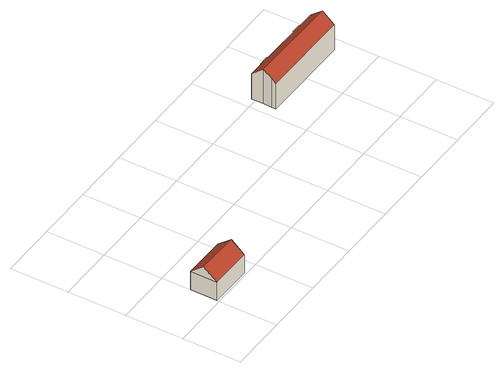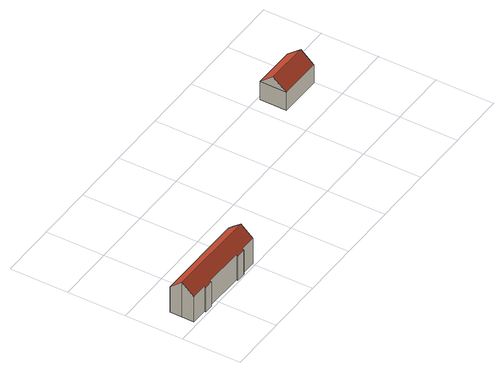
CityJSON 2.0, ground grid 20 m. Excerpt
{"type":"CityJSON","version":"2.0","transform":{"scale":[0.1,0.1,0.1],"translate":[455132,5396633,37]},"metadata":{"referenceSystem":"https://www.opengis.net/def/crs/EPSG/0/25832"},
"CityObjects":{
"building1":{"type":"Building","attributes":{"Geometrietyp2DReferenz":"3000","function":"31001_1010","yearOfConstruction":1957,"roofType":"3100","measuredHeight":10.63,"storeysAboveGround":2},"geometry":[{"type":"Solid","lod":"2","boundaries":[[[[0,1,2,3]],[[4,5,1,0]],[[6,7,5,4]],[[3,2,7,6]],[[0,8,4]],[[6,9,3]],[[3,9,8,0]],[[4,8,9,6]],[[1,5,7,2]]]],"semantics":{"surfaces":[{"type":"WallSurface"},{"type":"RoofSurface"},{"type":"GroundSurface"}],"values":[[0,0,0,0,0,0,1,1,2]]}}]},
"building2":{"type":"Building","attributes":{"Geometrietyp2DReferenz":"3000","function":"31001_1010","yearOfConstruction":1955,"roofType":"3100","measuredHeight":13.16,"storeysAboveGround":3},"geometry":[{"type":"Solid","lod":"2","boundaries":[[[[10,11,12,13]],[[14,15,11,10]],[[16,17,15,14]],[[18,19,17,16]],[[20,21,19,18]],[[22,23,21,20]],[[24,25,23,22]],[[26,27,25,24]],[[28,29,27,26]],[[30,31,29,28]],[[32,33,31,30]],[[34,35,33,32]],[[36,37,35,34]],[[38,39,37,36]],[[13,12,39,38]],[[10,13,38,36,14]],[[34,32,30,28,26,24,22,20,18,16,14,36]],[[11,15,17,19,21,23,25,27,29,31,33,35,37,39,12]]]],"semantics":{"surfaces":[{"type":"WallSurface"},{"type":"RoofSurface"},{"type":"GroundSurface"}],"values":[[0,0,0,0,0,0,0,0,0,0,0,0,0,0,0,1,1,2]]}}]}
},
"vertices":[
[154,101,70],[154,101,1],[4,103,1],[4,103,70],[152,7,70],[152,7,1],[2,9,70],[2,9,1],[153,54,108],[3,56,108],
[816,331,129],[816,331,21],[816,317,21],[816,317,117],[817,360,153],[817,360,21],[817,402,117],[817,402,21],[874,402,117],[874,402,21],[874,406,113],[874,406,21],[907,406,113],[907,406,21],[907,401,117],[907,401,21],[1049,399,117],[1049,399,21],[1049,404,114],[1049,404,21],[1079,404,114],[1079,404,21],[1079,399,117],[1079,399,21],[1137,398,117],[1137,398,21],[1136,356,153],[1136,356,21],[1136,314,117],[1136,314,21]
]}
